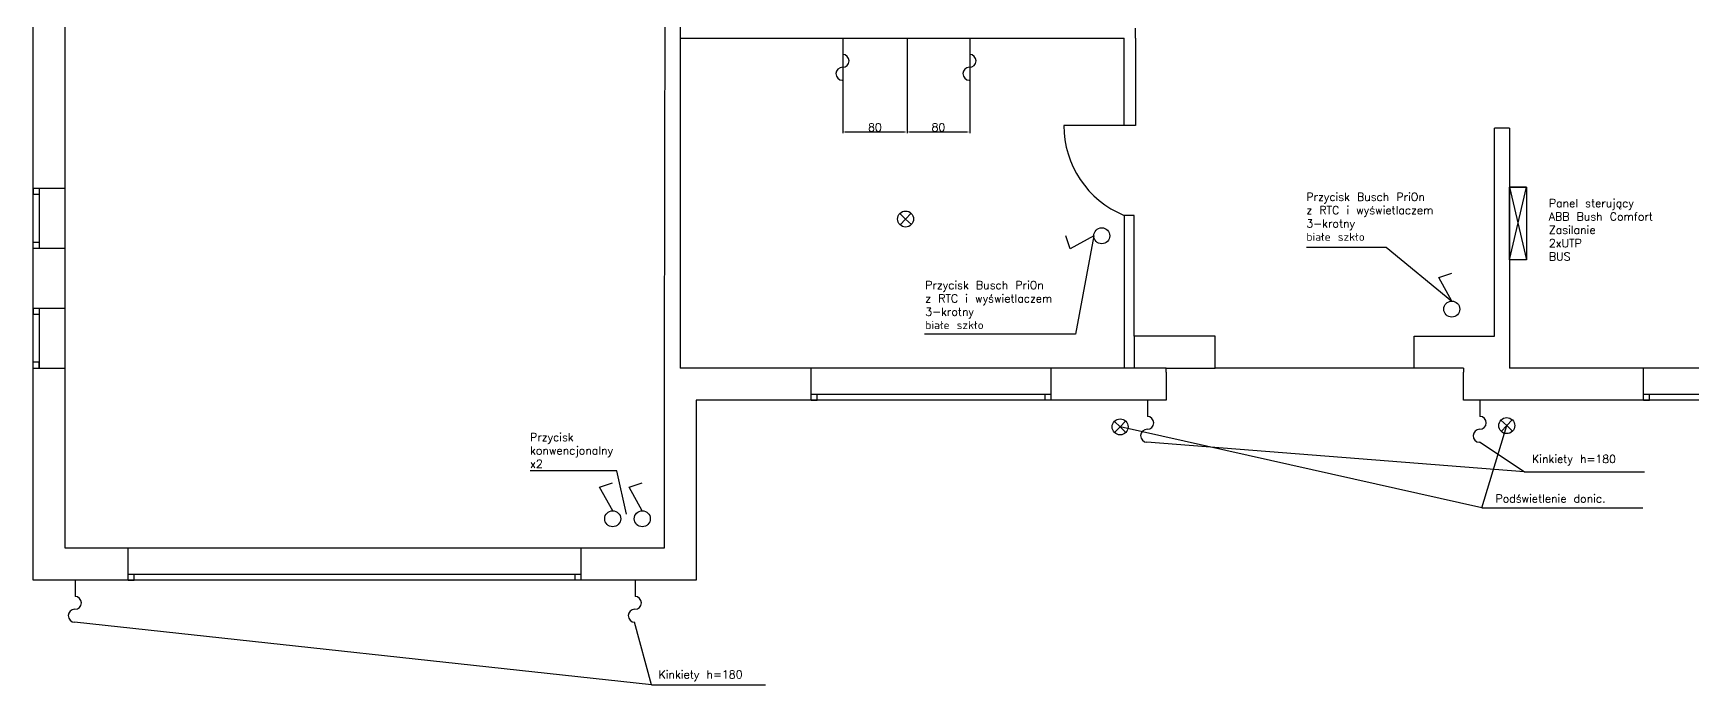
# Model space of a CAD drawing. Header units: millimetres. Extents: x -1884 to 615, y 1823 to 3489.
# Drawn here: x -1884 to -225, y 1823 to 2475 of the extents above; entities that cross this region are included whole.
import ezdxf

# ---------------------------------------------------------------- set-up
doc = ezdxf.new("R2010")
doc.units = ezdxf.units.MM
doc.layers.add('Opisy przyciskow', color=84, linetype='Continuous')
doc.layers.add('Oświetlenie', color=7, linetype='Continuous')
doc.styles.get("Standard").update_dxf_attribs({"font": 'txt.shx'})
doc.dimstyles.new('ISO-25', dxfattribs={"dimtxt": 2.5, "dimasz": 2.5, "dimexe": 1.25, "dimexo": 0.625, "dimtad": 1, "dimtxsty": 'Standard', "dimcen": 2.5, "dimadec": 0, "dimazin": 0, "dimtfac": 1, "dimtmove": 0, "dimatfit": 3, "dimfxl": 1, "dimarcsym": 0})

# ---------------------------------------------------------------- blocks, each defined once
blk = doc.blocks.new('*D35')
at = {"layer": 'Oświetlenie', "color": 0, "lineweight": -2}
for p, q in [((-1074.7, 2469.1), (-1074.7, 2374.6)), ((-1010.5, 2469.1), (-1010.5, 2374.6)), ((-1072.2, 2375.9), (-1013, 2375.9))]:
    blk.add_line(p, q, dxfattribs=at)
at = {"layer": 'Oświetlenie', "color": 0}
for points in [[(-1072.2, 2376.3), (-1072.2, 2375.5), (-1074.7, 2375.9)], [(-1013, 2376.3), (-1013, 2375.5), (-1010.5, 2375.9)]]:
    blk.add_solid(points, dxfattribs=at)
at = {"layer": 'Oświetlenie', "color": 0, "insert": (-1042.6, 2380.5), "char_height": 8, "attachment_point": 5}
blk.add_mtext('80', dxfattribs=at)
blk = doc.blocks.new('*D36')
at = {"layer": 'Oświetlenie', "color": 0, "lineweight": -2}
for p, q in [((-1010.5, 2468.4), (-1010.5, 2374.6)), ((-947.8, 2469.1), (-947.8, 2374.6)), ((-1008, 2375.9), (-950.3, 2375.9))]:
    blk.add_line(p, q, dxfattribs=at)
at = {"layer": 'Oświetlenie', "color": 0}
for points in [[(-1008, 2376.3), (-1008, 2375.5), (-1010.5, 2375.9)], [(-950.3, 2376.3), (-950.3, 2375.5), (-947.8, 2375.9)]]:
    blk.add_solid(points, dxfattribs=at)
at = {"layer": 'Oświetlenie', "color": 0, "insert": (-979.1, 2380.5), "char_height": 8, "attachment_point": 5}
blk.add_mtext('80', dxfattribs=at)

msp = doc.modelspace()

# ---------------------------------------------------------------- linework, layer by layer
for p, q in [((-1884.23, 1927.691), (-1884.23, 2890.691)), ((-1852.23, 1959.691), (-1852.23, 2858.691)), ((-1252.23, 2778.691), (-1253.23, 2139.691)), ((-1237.23, 2778.691), (-1237.23, 2139.691)), ((-782.052, 2469.691), (-782.052, 2479.691)), ((-1237.23, 2469.691), (-793.473, 2469.691)), ((-793.473, 2382.511), (-793.473, 2469.691)), ((-782.052, 2469.691), (-782.052, 2382.511)), ((-793.473, 2382.511), (-853.578, 2382.511)), ((-782.052, 2382.511), (-793.473, 2382.511)), ((-423.23, 2171.691), (-423.23, 2379.691)), ((-408.23, 2379.691), (-423.23, 2379.691)), ((-408.23, 2379.691), (-408.23, 2139.691)), ((-1884.23, 2319.691), (-1852.23, 2319.691)), ((-1884.23, 2319.691), (-1878.23, 2319.691)), ((-1884.23, 2319.691), (-1884.23, 2313.691)), ((-1884.23, 2313.691), (-1878.23, 2313.691)), ((-1878.23, 2319.691), (-1878.23, 2259.691)), ((-793.473, 2292.511), (-793.473, 2139.691)), ((-783.23, 2292.511), (-793.473, 2292.511)), ((-783.23, 2171.691), (-783.23, 2292.511)), ((-1884.23, 2259.691), (-1884.23, 2265.691)), ((-1884.23, 2265.691), (-1878.23, 2265.691)), ((-1884.23, 2259.691), (-1852.23, 2259.691)), ((-1884.23, 2199.691), (-1852.23, 2199.691)), ((-1884.23, 2199.691), (-1878.23, 2199.691)), ((-1884.23, 2199.691), (-1884.23, 2193.691)), ((-1884.23, 2193.691), (-1878.23, 2193.691)), ((-1878.23, 2199.691), (-1878.23, 2139.691)), ((-751.23, 2171.691), (-783.23, 2171.691)), ((-783.23, 2171.691), (-783.23, 2139.691)), ((-702.23, 2171.691), (-751.23, 2171.691)), ((-702.23, 2139.691), (-702.23, 2171.691)), ((-503.23, 2139.691), (-503.23, 2171.691)), ((-503.23, 2171.691), (-423.23, 2171.691)), ((-1878.23, 2145.691), (-1884.23, 2145.691)), ((-1878.23, 2139.691), (-1878.23, 2145.691)), ((-1884.23, 2139.691), (-1852.23, 2139.691)), ((-1253.23, 2139.691), (-1253.23, 1959.691)), ((-1221.23, 2139.691), (-1237.23, 2139.691)), ((-751.23, 2139.691), (-1221.23, 2139.691)), ((-1106.23, 2107.691), (-1106.23, 2139.691)), ((-866.23, 2107.691), (-866.23, 2139.691)), ((-751.23, 2135.691), (-751.23, 2139.691)), ((-751.23, 2139.691), (-702.23, 2139.691)), ((-751.23, 2135.691), (-751.23, 2107.691)), ((-503.23, 2139.691), (-702.23, 2139.691)), ((-454.23, 2139.691), (-503.23, 2139.691)), ((-454.23, 2139.691), (-454.23, 2135.691)), ((-454.23, 2107.691), (-454.23, 2135.691)), ((346.77, 2139.691), (-408.23, 2139.691)), ((-274.23, 2107.691), (-274.23, 2139.691)), ((-751.23, 2107.691), (-1221.23, 2107.691)), ((-1221.23, 2107.691), (-1221.23, 1927.691)), ((-1106.23, 2107.691), (-1106.23, 2113.691)), ((-1106.23, 2113.691), (-866.23, 2113.691)), ((-1106.23, 2107.691), (-1100.23, 2107.691)), ((-1100.23, 2107.691), (-1100.23, 2113.691)), ((-872.23, 2107.691), (-872.23, 2113.691)), ((-866.23, 2107.691), (-872.23, 2107.691)), ((378.77, 2107.691), (-454.23, 2107.691)), ((-274.23, 2107.691), (-274.23, 2113.691)), ((-274.23, 2113.691), (-34.23, 2113.691)), ((-274.23, 2107.691), (-268.23, 2107.691)), ((-268.23, 2107.691), (-268.23, 2113.691)), ((-1253.23, 1959.691), (-1852.23, 1959.691)), ((-1789.23, 1927.691), (-1789.23, 1959.691)), ((-1336.23, 1927.691), (-1336.23, 1959.691)), ((-1221.23, 1927.691), (-1884.23, 1927.691)), ((-1789.23, 1927.691), (-1789.23, 1933.691)), ((-1789.23, 1933.691), (-1336.23, 1933.691)), ((-1789.23, 1927.691), (-1783.23, 1927.691)), ((-1783.23, 1927.691), (-1783.23, 1933.691)), ((-1342.23, 1927.691), (-1342.23, 1933.691))]:
    msp.add_line(p, q)
msp.add_arc((-756.76, 2382.1), 96.819, 179.756499, 247.716242)
at = {"layer": 'Opisy przyciskow'}
for p, q in [((-823.757, 2272.065), (-841.997, 2173.802)), ((-611.166, 2260.681), (-531.232, 2260.681)), ((-531.232, 2260.681), (-465.776, 2206.821)), ((-841.997, 2173.802), (-993.057, 2173.802)), ((-1300.639, 2037.182), (-1387.363, 2037.182)), ((-1291.078, 1993.777), (-1300.639, 2037.182))]:
    msp.add_line(p, q, dxfattribs=at)
at = {"layer": 'Oświetlenie'}
for p, q in [((-1074.732, 2469.691), (-1074.732, 2453.53)), ((-947.799, 2469.691), (-947.799, 2453.53)), ((-408.23, 2248.158), (-391.122, 2320.7)), ((-391.122, 2320.7), (-408.23, 2320.7)), ((-408.23, 2320.7), (-391.122, 2248.158)), ((-1017.704, 2294.371), (-1011.898, 2288.871)), ((-1006.399, 2294.676), (-1011.898, 2288.871)), ((-1017.398, 2283.065), (-1011.898, 2288.871)), ((-1011.898, 2288.871), (-1011.898, 2288.871)), ((-1011.898, 2288.871), (-1011.898, 2288.871)), ((-1011.898, 2288.871), (-1011.898, 2288.871)), ((-1011.898, 2288.871), (-1011.898, 2288.871)), ((-1011.898, 2288.871), (-1011.898, 2288.871)), ((-1006.093, 2283.371), (-1011.898, 2288.871)), ((-847.451, 2259.013), (-851.767, 2271.957)), ((-823.757, 2272.065), (-847.451, 2259.013)), ((-478.828, 2230.515), (-465.885, 2234.83)), ((-465.776, 2206.821), (-478.828, 2230.515)), ((-770.078, 2107.691), (-770.078, 2091.53)), ((-437.608, 2107.691), (-437.608, 2091.53)), ((-803.186, 2086.522), (-797.38, 2081.022)), ((-802.88, 2075.216), (-797.38, 2081.022)), ((-791.88, 2086.828), (-797.38, 2081.022)), ((-797.38, 2081.022), (-797.38, 2081.022)), ((-797.38, 2081.022), (-797.38, 2081.022)), ((-797.38, 2081.022), (-797.38, 2081.022)), ((-797.38, 2081.022), (-797.38, 2081.022)), ((-797.38, 2081.022), (-797.38, 2081.022)), ((-791.574, 2075.522), (-797.38, 2081.022)), ((-435.624, 1999.933), (-797.38, 2081.022)), ((-435.624, 1999.933), (-410.852, 2082.234)), ((-416.657, 2087.734), (-410.852, 2082.234)), ((-416.352, 2076.428), (-410.852, 2082.234)), ((-405.352, 2088.04), (-410.852, 2082.234)), ((-410.852, 2082.234), (-410.852, 2082.234)), ((-410.852, 2082.234), (-410.852, 2082.234)), ((-410.852, 2082.234), (-410.852, 2082.234)), ((-410.852, 2082.234), (-410.852, 2082.234)), ((-410.852, 2082.234), (-410.852, 2082.234)), ((-405.046, 2076.734), (-410.852, 2082.234)), ((-393.269, 2036.094), (-770.575, 2065.623)), ((-393.269, 2036.094), (-438.104, 2065.623)), ((-1317.859, 2020.814), (-1304.916, 2025.13)), ((-1288.225, 2020.814), (-1275.282, 2025.13)), ((-393.269, 2036.094), (-273.105, 2036.094)), ((-1304.808, 1997.121), (-1317.859, 2020.814)), ((-1275.173, 1997.121), (-1288.225, 2020.814)), ((-435.624, 1999.933), (-274.628, 1999.933)), ((-1842.352, 1927.691), (-1842.352, 1911.53)), ((-1282.418, 1927.691), (-1282.418, 1911.53)), ((-1266.047, 1823.068), (-1842.848, 1885.623)), ((-1266.047, 1823.068), (-1282.914, 1885.623)), ((-1266.047, 1823.068), (-1151.902, 1823.068))]:
    msp.add_line(p, q, dxfattribs=at)
msp.add_lwpolyline([(-408.23, 2320.7), (-391.122, 2320.7), (-391.122, 2248.158), (-408.23, 2248.158)], close=True, dxfattribs=at)
for centre in [(-1011.898, 2288.871), (-815.76, 2272.065), (-465.776, 2198.824), (-797.38, 2081.022), (-410.852, 2082.234), (-1304.808, 1989.123), (-1275.173, 1989.123)]:
    msp.add_circle(centre, 7.997, dxfattribs=at)
for centre, start, end in [((-1075.061, 2434.099), 89.285455, 268.518681), ((-1074.9, 2447.055), 269.285455, 88.518681), ((-948.128, 2434.099), 89.285455, 268.518681), ((-947.966, 2447.055), 269.285455, 88.518681), ((-770.246, 2085.055), 269.285455, 88.518681), ((-437.775, 2085.055), 269.285455, 88.518681), ((-770.407, 2072.099), 89.285455, 268.518681), ((-437.937, 2072.099), 89.285455, 268.518681), ((-1842.519, 1905.055), 269.285455, 88.518681), ((-1282.585, 1905.055), 269.285455, 88.518681), ((-1842.681, 1892.099), 89.285455, 268.518681), ((-1282.747, 1892.099), 89.285455, 268.518681)]:
    msp.add_arc(centre, 6.478, start, end, dxfattribs=at)

# ---------------------------------------------------------------- texts
at = {"layer": 'Opisy przyciskow', "char_height": 8, "attachment_point": 1}
for insert in [(-611.166, 2315.061), (-992.231, 2226.819)]:
    msp.add_mtext('Przycisk Busch PriOn\\Pz RTC i wyświetlaczem\\P3-krotny\\Pbiałe szkło', dxfattribs=dict(at, insert=insert))
at = {"layer": 'Opisy przyciskow', "insert": (-1387.363, 2074.723), "char_height": 8, "width": 47.80148, "attachment_point": 1}
msp.add_mtext('Przycisk\\Pkonwencjonalny\\Px2', dxfattribs=at)
at = {"layer": 'Oświetlenie', "char_height": 8, "width": 151.55687, "attachment_point": 1}
for s, insert in [('Panel sterujący\\PABB Bush Comfort\\PZasilanie \\P2xUTP\\PBUS', (-368.679, 2308.653)), ('Kinkiety h=180', (-385.537, 2052.924)), ('Podświetlenie donic.', (-422.058, 2013.264)), ('Kinkiety h=180', (-1258.914, 1837.422))]:
    msp.add_mtext(s, dxfattribs=dict(at, insert=insert))

# ---------------------------------------------------------------- dimensions: what is measured, and where the dimension line sits
at = {"layer": 'Oświetlenie'}
for base, p1, p2, picture, middle in [((-1010.473, 2375.896), (-1074.732, 2469.691), (-1010.473, 2469.691), '*D35', (-1042.602, 2380.521)), ((-947.799, 2375.896), (-1010.473, 2469.066), (-947.799, 2469.691), '*D36', (-979.136, 2380.521))]:
    dim = msp.add_linear_dim(base=base, p1=p1, p2=p2, text='80', dimstyle='ISO-25', override={"dimtxt": 8}, dxfattribs=at)
    dim.commit()
    dim.dimension.update_dxf_attribs({"geometry": picture, "text_midpoint": middle})

doc.saveas('drawing.dxf')
